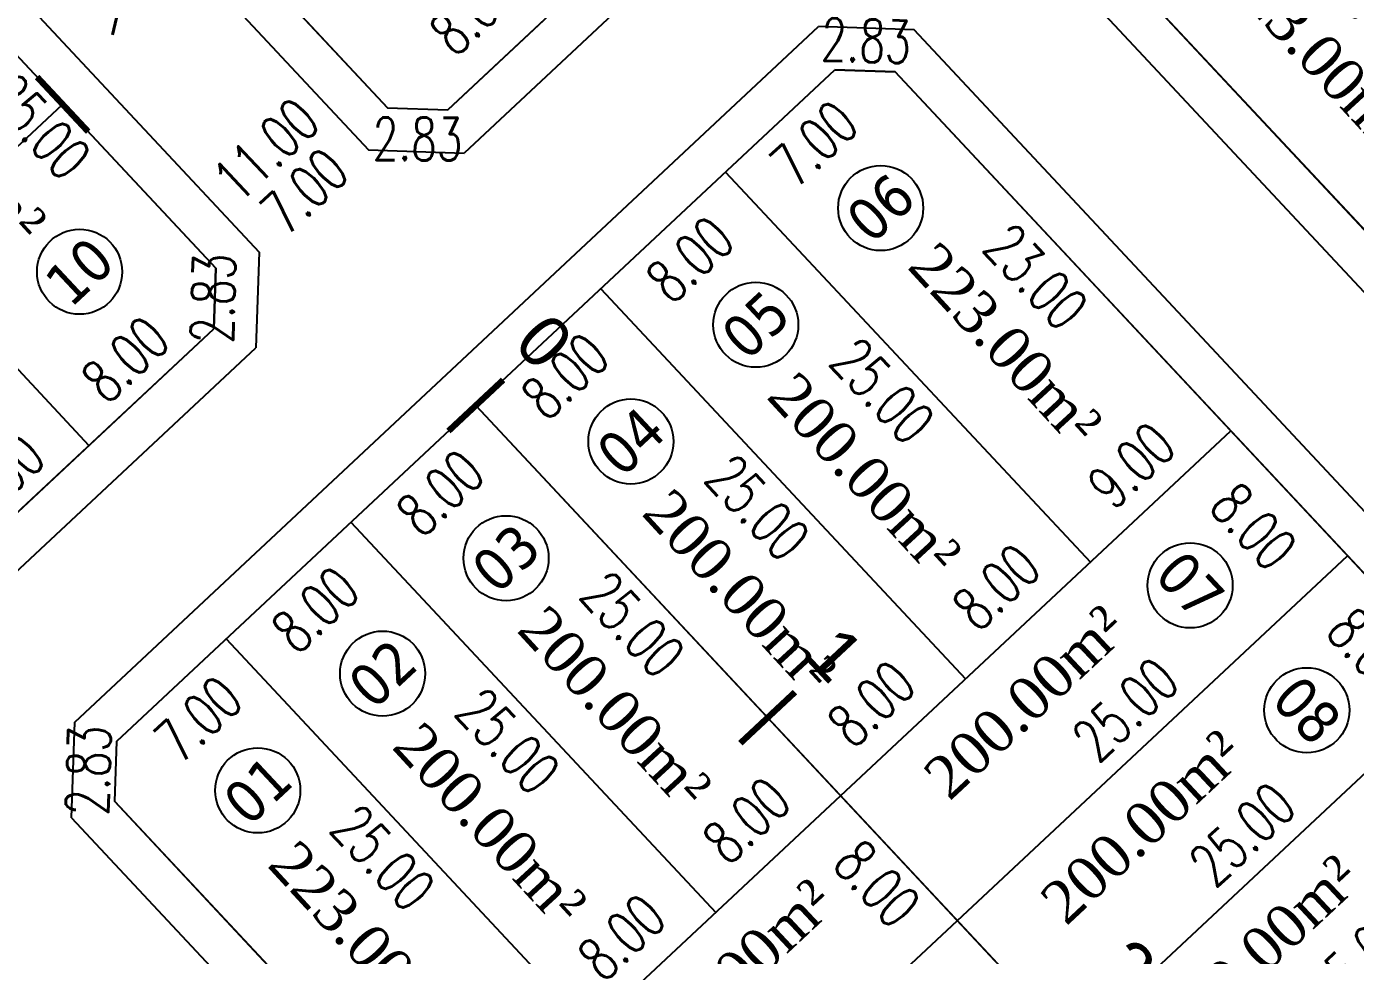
# Model space of a CAD drawing. Header units: metres. Extents: x 436314 to 439216, y 9612307 to 9615043.
# Drawn here: x 437279.8 to 437342, y 9614726.9 to 9614770.4 of the extents above; entities that cross this region are included whole.
import ezdxf

# ---------------------------------------------------------------- set-up
doc = ezdxf.new("R2010")
doc.units = ezdxf.units.M
doc.header["$PDMODE"] = 35
doc.header["$PDSIZE"] = 0.1
doc.linetypes.add('ACAD_ISO02W100', pattern=[15, 12, -3])
for name, color, linetype in [('ADUTORA', 90, 'Continuous'), ('Auxiliar', 7, 'Continuous'), ('COTAS', 10, 'Continuous'), ('Eixo Acesso', 2, 'ACAD_ISO02W100'), ('Estacas', 7, 'Continuous'), ('Layer3', 1, 'Continuous'), ('M_FIO', 32, 'Continuous'), ('ÁREA', 7, 'Continuous')]:
    doc.layers.add(name, color=color, linetype=linetype)
doc.layers.get('0').off()
doc.styles.add('ARIAL', font='arial.ttf')
doc.styles.add('COTAS', font='romans.shx', dxfattribs={"width": 0.7})
doc.styles.add('symplex', font='simplex.shx', dxfattribs={"bigfont": 'bigfont.shx'})
doc.styles.add('tahoma', font='tahoma.ttf')
doc.styles.add('ÁREA', font='times.ttf', dxfattribs={"height": 2})
doc.dimstyles.new('C-75', dxfattribs={"dimtxt": 2, "dimasz": 0.2, "dimexe": 0, "dimexo": 0, "dimgap": 1, "dimtad": 0, "dimzin": 4, "dimdsep": 46, "dimtxsty": 'COTAS', "dimblk1": 'BOL-COT', "dimblk2": 'BOL-COT', "dimsah": 1, "dimcen": 0.1, "dimse1": 1, "dimse2": 1, "dimsd1": 1, "dimsd2": 1, "dimclrd": 8, "dimclre": 256, "dimclrt": 256, "dimaunit": 1, "dimadec": 3, "dimazin": 0, "dimtfac": 0.5, "dimtix": 1, "dimtmove": 0, "dimatfit": 3, "dimldrblk": 'BOL-COT', "dimfxl": 1, "dimtolj": 1, "dimtzin": 0, "dimarcsym": 0})

# ---------------------------------------------------------------- blocks, each defined once
blk = doc.blocks.new('Est')
at = {"const_width": 0.2}
blk.add_lwpolyline([(0, -1.2), (0, 1.2)], dxfattribs=at)
blk = doc.blocks.new('*D8')
at = {"layer": 'Defpoints', "color": 0, "transparency": 16777216}
for p in [(2540.772, 1164.076), (2532.772, 1161.546), (2540.772, 1161.547)]:
    blk.add_point(p, dxfattribs=at)
at = {"layer": 'Layer3', "transparency": 16777216, "insert": (2536.772, 1164.076), "char_height": 2, "attachment_point": 5, "rotation": 0.00203, "style": 'COTAS'}
blk.add_mtext('\\A1;8.00', dxfattribs=at)
blk = doc.blocks.new('BOL-COT')
at = {"layer": 'COTAS'}
for p, q in [((-2, 0), (2, 0)), ((0, -3), (0, 3))]:
    blk.add_line(p, q, dxfattribs=at)
blk.add_circle((0, 0), 0.4, dxfattribs=at)
blk = doc.blocks.new('*D9')
at = {"layer": 'Defpoints', "color": 0, "transparency": 16777216}
for p in [(2538.645, 1186.547), (2540.771, 1186.547), (2540.772, 1161.547)]:
    blk.add_point(p, dxfattribs=at)
at = {"layer": 'Layer3', "transparency": 16777216, "insert": (2538.646, 1173.954), "char_height": 2, "attachment_point": 5, "rotation": 270.00204, "style": 'COTAS'}
blk.add_mtext('\\A1;25.00', dxfattribs=at)
blk = doc.blocks.new('*D219')
at = {"layer": 'Defpoints', "color": 0, "transparency": 16777216}
for p in [(2501.273, 1150.545), (2508.273, 1150.546), (2508.273, 1148.689)]:
    blk.add_point(p, dxfattribs=at)
at = {"layer": 'Layer3', "transparency": 16777216, "insert": (2504.773, 1148.689), "char_height": 2, "attachment_point": 5, "rotation": 0.00204, "style": 'COTAS'}
blk.add_mtext('\\A1;7.00', dxfattribs=at)
blk = doc.blocks.new('*D223')
at = {"layer": 'Defpoints', "color": 0, "transparency": 16777216}
for p in [(2519.771, 1168.046), (2530.774, 1168.044), (2530.774, 1165.994)]:
    blk.add_point(p, dxfattribs=at)
at = {"layer": 'Layer3', "transparency": 16777216, "insert": (2525.272, 1165.995), "char_height": 2, "attachment_point": 5, "rotation": 359.99204, "style": 'COTAS'}
blk.add_mtext('\\A1;11.00', dxfattribs=at)
blk = doc.blocks.new('*D242')
at = {"layer": 'Defpoints', "color": 0, "transparency": 16777216}
for p in [(2509.772, 1163.295), (2501.772, 1161.545), (2509.772, 1161.546)]:
    blk.add_point(p, dxfattribs=at)
at = {"layer": 'Layer3', "transparency": 16777216, "insert": (2505.772, 1163.294), "char_height": 2, "attachment_point": 5, "rotation": 0.00204, "style": 'COTAS'}
blk.add_mtext('\\A1;8.00', dxfattribs=at)
blk = doc.blocks.new('*D243')
at = {"layer": 'Defpoints', "color": 0, "transparency": 16777216}
for p in [(2509.771, 1186.546), (2508.25, 1161.546), (2509.772, 1161.546)]:
    blk.add_point(p, dxfattribs=at)
at = {"layer": 'Layer3', "transparency": 16777216, "insert": (2508.249, 1174.046), "char_height": 2, "attachment_point": 5, "rotation": 270.00204, "style": 'COTAS'}
blk.add_mtext('\\A1;25.00', dxfattribs=at)
blk = doc.blocks.new('*D245')
at = {"layer": 'Defpoints', "color": 0, "transparency": 16777216}
for p in [(2517.772, 1163.328), (2509.772, 1161.546), (2517.772, 1161.546)]:
    blk.add_point(p, dxfattribs=at)
at = {"layer": 'Layer3', "transparency": 16777216, "insert": (2513.772, 1163.327), "char_height": 2, "attachment_point": 5, "rotation": 0.00196, "style": 'COTAS'}
blk.add_mtext('\\A1;8.00', dxfattribs=at)
blk = doc.blocks.new('*D246')
at = {"layer": 'Defpoints', "color": 0, "transparency": 16777216}
for p in [(2519.771, 1186.546), (2518.25, 1161.546), (2519.772, 1161.546)]:
    blk.add_point(p, dxfattribs=at)
at = {"layer": 'Layer3', "transparency": 16777216, "insert": (2518.249, 1174.046), "char_height": 2, "attachment_point": 5, "rotation": 270.00204, "style": 'COTAS'}
blk.add_mtext('\\A1;25.00', dxfattribs=at)
blk = doc.blocks.new('*D261')
at = {"layer": 'Defpoints', "color": 0, "transparency": 16777216}
for p in [(2516.274, 1127.706), (2508.274, 1125.546), (2516.274, 1125.546)]:
    blk.add_point(p, dxfattribs=at)
at = {"layer": 'Layer3', "transparency": 16777216, "insert": (2512.274, 1127.706), "char_height": 2, "attachment_point": 5, "rotation": 0.00178, "style": 'COTAS'}
blk.add_mtext('\\A1;8.00', dxfattribs=at)
blk = doc.blocks.new('*D262')
at = {"layer": 'Defpoints', "color": 0, "transparency": 16777216}
for p in [(2508.273, 1150.546), (2516.273, 1150.546), (2516.273, 1148.696)]:
    blk.add_point(p, dxfattribs=at)
at = {"layer": 'Layer3', "transparency": 16777216, "insert": (2512.273, 1148.696), "char_height": 2, "attachment_point": 5, "rotation": 0.00203, "style": 'COTAS'}
blk.add_mtext('\\A1;8.00', dxfattribs=at)
blk = doc.blocks.new('*D263')
at = {"layer": 'Defpoints', "color": 0, "transparency": 16777216}
for p in [(2516.273, 1150.546), (2514.643, 1125.546), (2516.274, 1125.546)]:
    blk.add_point(p, dxfattribs=at)
at = {"layer": 'Layer3', "transparency": 16777216, "insert": (2514.643, 1138.046), "char_height": 2, "attachment_point": 5, "rotation": 270.00204, "style": 'COTAS'}
blk.add_mtext('\\A1;25.00', dxfattribs=at)
blk = doc.blocks.new('*D264')
at = {"layer": 'Defpoints', "color": 0, "transparency": 16777216}
for p in [(2508.273, 1150.546), (2506.643, 1125.546), (2508.274, 1125.546)]:
    blk.add_point(p, dxfattribs=at)
at = {"layer": 'Layer3', "transparency": 16777216, "insert": (2506.643, 1138.046), "char_height": 2, "attachment_point": 5, "rotation": 270.00204, "style": 'COTAS'}
blk.add_mtext('\\A1;25.00', dxfattribs=at)
blk = doc.blocks.new('*D265')
at = {"layer": 'Defpoints', "color": 0, "transparency": 16777216}
for p in [(2524.274, 1127.706), (2516.274, 1125.546), (2524.274, 1125.546)]:
    blk.add_point(p, dxfattribs=at)
at = {"layer": 'Layer3', "transparency": 16777216, "insert": (2520.274, 1127.706), "char_height": 2, "attachment_point": 5, "rotation": 0.00178, "style": 'COTAS'}
blk.add_mtext('\\A1;8.00', dxfattribs=at)
blk = doc.blocks.new('*D266')
at = {"layer": 'Defpoints', "color": 0, "transparency": 16777216}
for p in [(2516.273, 1150.546), (2524.273, 1150.546), (2524.273, 1148.697)]:
    blk.add_point(p, dxfattribs=at)
at = {"layer": 'Layer3', "transparency": 16777216, "insert": (2520.273, 1148.696), "char_height": 2, "attachment_point": 5, "rotation": 0.00203, "style": 'COTAS'}
blk.add_mtext('\\A1;8.00', dxfattribs=at)
blk = doc.blocks.new('*D267')
at = {"layer": 'Defpoints', "color": 0, "transparency": 16777216}
for p in [(2524.273, 1150.546), (2522.643, 1125.546), (2524.274, 1125.546)]:
    blk.add_point(p, dxfattribs=at)
at = {"layer": 'Layer3', "transparency": 16777216, "insert": (2522.643, 1138.046), "char_height": 2, "attachment_point": 5, "rotation": 270.00204, "style": 'COTAS'}
blk.add_mtext('\\A1;25.00', dxfattribs=at)
blk = doc.blocks.new('*D268')
at = {"layer": 'Defpoints', "color": 0, "transparency": 16777216}
for p in [(2532.274, 1127.707), (2524.274, 1125.546), (2532.274, 1125.546)]:
    blk.add_point(p, dxfattribs=at)
at = {"layer": 'Layer3', "transparency": 16777216, "insert": (2528.274, 1127.706), "char_height": 2, "attachment_point": 5, "rotation": 0.00178, "style": 'COTAS'}
blk.add_mtext('\\A1;8.00', dxfattribs=at)
blk = doc.blocks.new('*D269')
at = {"layer": 'Defpoints', "color": 0, "transparency": 16777216}
for p in [(2524.273, 1150.546), (2532.273, 1150.546), (2532.273, 1148.697)]:
    blk.add_point(p, dxfattribs=at)
at = {"layer": 'Layer3', "transparency": 16777216, "insert": (2528.273, 1148.697), "char_height": 2, "attachment_point": 5, "rotation": 0.00203, "style": 'COTAS'}
blk.add_mtext('\\A1;8.00', dxfattribs=at)
blk = doc.blocks.new('*D270')
at = {"layer": 'Defpoints', "color": 0, "transparency": 16777216}
for p in [(2532.273, 1150.546), (2530.643, 1125.546), (2532.274, 1125.546)]:
    blk.add_point(p, dxfattribs=at)
at = {"layer": 'Layer3', "transparency": 16777216, "insert": (2530.643, 1138.046), "char_height": 2, "attachment_point": 5, "rotation": 270.00204, "style": 'COTAS'}
blk.add_mtext('\\A1;25.00', dxfattribs=at)
blk = doc.blocks.new('*D271')
at = {"layer": 'Defpoints', "color": 0, "transparency": 16777216}
for p in [(2540.274, 1127.707), (2532.274, 1125.546), (2540.274, 1125.547)]:
    blk.add_point(p, dxfattribs=at)
at = {"layer": 'Layer3', "transparency": 16777216, "insert": (2536.274, 1127.707), "char_height": 2, "attachment_point": 5, "rotation": 0.00178, "style": 'COTAS'}
blk.add_mtext('\\A1;8.00', dxfattribs=at)
blk = doc.blocks.new('*D272')
at = {"layer": 'Defpoints', "color": 0, "transparency": 16777216}
for p in [(2532.273, 1150.546), (2540.273, 1150.547), (2540.273, 1148.697)]:
    blk.add_point(p, dxfattribs=at)
at = {"layer": 'Layer3', "transparency": 16777216, "insert": (2536.273, 1148.697), "char_height": 2, "attachment_point": 5, "rotation": 0.00203, "style": 'COTAS'}
blk.add_mtext('\\A1;8.00', dxfattribs=at)
blk = doc.blocks.new('*D273')
at = {"layer": 'Defpoints', "color": 0, "transparency": 16777216}
for p in [(2540.273, 1150.547), (2538.643, 1125.547), (2540.274, 1125.547)]:
    blk.add_point(p, dxfattribs=at)
at = {"layer": 'Layer3', "transparency": 16777216, "insert": (2538.643, 1138.047), "char_height": 2, "attachment_point": 5, "rotation": 270.00204, "style": 'COTAS'}
blk.add_mtext('\\A1;25.00', dxfattribs=at)
blk = doc.blocks.new('*D274')
at = {"layer": 'Defpoints', "color": 0, "transparency": 16777216}
for p in [(2549.273, 1148.547), (2547.537, 1125.547), (2549.274, 1125.547)]:
    blk.add_point(p, dxfattribs=at)
at = {"layer": 'Layer3', "transparency": 16777216, "insert": (2547.536, 1137.047), "char_height": 2, "attachment_point": 5, "rotation": 270.00204, "style": 'COTAS'}
blk.add_mtext('\\A1;23.00', dxfattribs=at)
blk = doc.blocks.new('*D276')
at = {"layer": 'Defpoints', "color": 0, "transparency": 16777216}
for p in [(2540.274, 1127.547), (2540.274, 1125.547), (2549.274, 1125.547)]:
    blk.add_point(p, dxfattribs=at)
at = {"layer": 'Layer3', "transparency": 16777216, "insert": (2544.774, 1127.547), "char_height": 2, "attachment_point": 5, "rotation": 0.00203, "style": 'COTAS'}
blk.add_mtext('\\A1;9.00', dxfattribs=at)
blk = doc.blocks.new('*D277')
at = {"layer": 'Defpoints', "color": 0, "transparency": 16777216}
for p in [(2549.274, 1125.547), (2546.994, 1117.547), (2549.274, 1117.547)]:
    blk.add_point(p, dxfattribs=at)
at = {"layer": 'Layer3', "transparency": 16777216, "insert": (2546.994, 1121.547), "char_height": 2, "attachment_point": 5, "rotation": 270.00204, "style": 'COTAS'}
blk.add_mtext('\\A1;8.00', dxfattribs=at)
blk = doc.blocks.new('*D278')
at = {"layer": 'Defpoints', "color": 0, "transparency": 16777216}
for p in [(2524.274, 1119.39), (2524.274, 1117.546), (2549.274, 1117.547)]:
    blk.add_point(p, dxfattribs=at)
at = {"layer": 'Layer3', "transparency": 16777216, "insert": (2536.774, 1119.39), "char_height": 2, "attachment_point": 5, "rotation": 0.00204, "style": 'COTAS'}
blk.add_mtext('\\A1;25.00', dxfattribs=at)
blk = doc.blocks.new('*D280')
at = {"layer": 'Defpoints', "color": 0, "transparency": 16777216}
for p in [(2520.177, 1125.368), (2520.177, 1117.368), (2522.708, 1117.368)]:
    blk.add_point(p, dxfattribs=at)
at = {"layer": 'Layer3', "transparency": 16777216, "insert": (2522.708, 1121.368), "char_height": 2, "attachment_point": 5, "rotation": 270.00204, "style": 'COTAS'}
blk.add_mtext('\\A1;8.00', dxfattribs=at)
blk = doc.blocks.new('*D281')
at = {"layer": 'Defpoints', "color": 0, "transparency": 16777216}
for p in [(2524.273, 1119.581), (2499.274, 1117.536), (2524.274, 1117.546)]:
    blk.add_point(p, dxfattribs=at)
at = {"layer": 'Layer3', "transparency": 16777216, "insert": (2511.773, 1119.577), "char_height": 2, "attachment_point": 5, "rotation": 0.02224, "style": 'COTAS'}
blk.add_mtext('\\A1;25.00', dxfattribs=at)
blk = doc.blocks.new('*D282')
at = {"layer": 'Defpoints', "color": 0, "transparency": 16777216}
for p in [(2549.274, 1117.547), (2546.994, 1109.547), (2549.274, 1109.547)]:
    blk.add_point(p, dxfattribs=at)
at = {"layer": 'Layer3', "transparency": 16777216, "insert": (2546.994, 1113.547), "char_height": 2, "attachment_point": 5, "rotation": 270.00204, "style": 'COTAS'}
blk.add_mtext('\\A1;8.00', dxfattribs=at)
blk = doc.blocks.new('*D283')
at = {"layer": 'Defpoints', "color": 0, "transparency": 16777216}
for p in [(2524.274, 1111.39), (2524.274, 1109.546), (2549.274, 1109.547)]:
    blk.add_point(p, dxfattribs=at)
at = {"layer": 'Layer3', "transparency": 16777216, "insert": (2536.774, 1111.39), "char_height": 2, "attachment_point": 5, "rotation": 0.00204, "style": 'COTAS'}
blk.add_mtext('\\A1;25.00', dxfattribs=at)
blk = doc.blocks.new('*D285')
at = {"layer": 'Defpoints', "color": 0, "transparency": 16777216}
for p in [(2520.177, 1117.368), (2520.177, 1109.368), (2522.708, 1109.368)]:
    blk.add_point(p, dxfattribs=at)
at = {"layer": 'Layer3', "transparency": 16777216, "insert": (2522.708, 1113.368), "char_height": 2, "attachment_point": 5, "rotation": 270.00204, "style": 'COTAS'}
blk.add_mtext('\\A1;8.00', dxfattribs=at)
blk = doc.blocks.new('*D288')
at = {"layer": 'Defpoints', "color": 0, "transparency": 16777216}
for p in [(2524.274, 1103.39), (2524.274, 1101.546), (2549.274, 1101.547)]:
    blk.add_point(p, dxfattribs=at)
at = {"layer": 'Layer3', "transparency": 16777216, "insert": (2536.774, 1103.39), "char_height": 2, "attachment_point": 5, "rotation": 0.00204, "style": 'COTAS'}
blk.add_mtext('\\A1;25.00', dxfattribs=at)
blk = doc.blocks.new('*D293')
at = {"layer": 'Defpoints', "color": 0, "transparency": 16777216}
for p in [(2524.275, 1095.39), (2524.275, 1093.546), (2549.275, 1093.547)]:
    blk.add_point(p, dxfattribs=at)
at = {"layer": 'Layer3', "transparency": 16777216, "insert": (2536.775, 1095.39), "char_height": 2, "attachment_point": 5, "rotation": 0.00204, "style": 'COTAS'}
blk.add_mtext('\\A1;25.00', dxfattribs=at)
blk = doc.blocks.new('*D353')
at = {"layer": 'Defpoints', "color": 0, "transparency": 16777216}
for p in [(2501.273, 1150.545), (2498.364, 1149.454), (2499.273, 1148.545)]:
    blk.add_point(p, dxfattribs=at)
at = {"layer": 'Layer3', "transparency": 16777216, "insert": (2499.364, 1150.454), "char_height": 2, "attachment_point": 5, "rotation": 45.00204, "style": 'COTAS'}
blk.add_mtext('\\A1;2.83', dxfattribs=at)
blk = doc.blocks.new('*D363')
at = {"layer": 'Defpoints', "color": 0, "transparency": 16777216}
for p in [(2577.273, 1150.548), (2575.643, 1125.548), (2577.274, 1125.548)]:
    blk.add_point(p, dxfattribs=at)
at = {"layer": 'Layer3', "transparency": 16777216, "insert": (2575.643, 1138.048), "char_height": 2, "attachment_point": 5, "rotation": 270.00204, "style": 'COTAS'}
blk.add_mtext('\\A1;25.00', dxfattribs=at)
blk = doc.blocks.new('*D364')
at = {"layer": 'Defpoints', "color": 0, "transparency": 16777216}
for p in [(2569.273, 1150.548), (2567.643, 1125.548), (2569.274, 1125.548)]:
    blk.add_point(p, dxfattribs=at)
at = {"layer": 'Layer3', "transparency": 16777216, "insert": (2567.643, 1138.048), "char_height": 2, "attachment_point": 5, "rotation": 270.00204, "style": 'COTAS'}
blk.add_mtext('\\A1;25.00', dxfattribs=at)
blk = doc.blocks.new('*D872')
at = {"layer": 'Defpoints', "color": 0, "transparency": 16777216}
for p in [(2521.772, 1164.019), (2528.772, 1164.019), (2521.772, 1163.352)]:
    blk.add_point(p, dxfattribs=at)
at = {"layer": 'Layer3', "transparency": 16777216, "insert": (2525.272, 1163.352), "char_height": 2, "attachment_point": 5, "rotation": 0.00204, "style": 'COTAS'}
blk.add_mtext('\\A1;7.00', dxfattribs=at)
blk = doc.blocks.new('*D895')
at = {"layer": 'Defpoints', "color": 0, "transparency": 16777216}
for p in [(2519.772, 1163.546), (2517.714, 1161.604), (2517.772, 1161.546)]:
    blk.add_point(p, dxfattribs=at)
at = {"layer": 'Layer3', "transparency": 16777216, "insert": (2518.714, 1162.604), "char_height": 2, "attachment_point": 5, "rotation": 45.00273, "style": 'COTAS'}
blk.add_mtext('\\A1;2.83', dxfattribs=at)
blk = doc.blocks.new('*D896')
at = {"layer": 'Defpoints', "color": 0, "transparency": 16777216}
for p in [(2540.713, 1150.545), (2547.713, 1150.546), (2547.713, 1148.689)]:
    blk.add_point(p, dxfattribs=at)
at = {"layer": 'Layer3', "transparency": 16777216, "insert": (2544.213, 1148.689), "char_height": 2, "attachment_point": 5, "rotation": 0.00204, "style": 'COTAS'}
blk.add_mtext('\\A1;7.00', dxfattribs=at)
blk = doc.blocks.new('*D899')
at = {"layer": 'Defpoints', "color": 0, "transparency": 16777216}
for p in [(2547.273, 1150.547), (2550.273, 1149.547), (2549.273, 1148.547)]:
    blk.add_point(p, dxfattribs=at)
at = {"layer": 'Layer3', "transparency": 16777216, "insert": (2549.273, 1150.547), "char_height": 2, "attachment_point": 5, "rotation": 315.00204, "style": 'COTAS'}
blk.add_mtext('\\A1;2.83', dxfattribs=at)
blk = doc.blocks.new('*D900')
at = {"layer": 'Defpoints', "color": 0, "transparency": 16777216}
for p in [(2530.772, 1163.546), (2532.828, 1161.605), (2531.83, 1160.548)]:
    blk.add_point(p, dxfattribs=at)
at = {"layer": 'Layer3', "transparency": 16777216, "insert": (2530.802, 1161.519), "char_height": 2, "attachment_point": 5, "rotation": 316.64208, "style": 'COTAS'}
blk.add_mtext('\\A1;2.83', dxfattribs=at)
blk = doc.blocks.new('atutu')
at = {"layer": 'Layer3', "color": 0}
for p, q in [((2509.771, 1186.546), (2509.772, 1161.546)), ((2519.771, 1186.546), (2519.772, 1163.546)), ((2519.772, 1163.546), (2517.772, 1161.546)), ((2530.772, 1163.546), (2532.772, 1161.546)), ((2499.273, 1148.545), (2501.273, 1150.545)), ((2549.273, 1148.547), (2547.273, 1150.547))]:
    blk.add_line(p, q, dxfattribs=at)
for points in [[(2530.771, 1186.546), (2530.772, 1163.546)], [(2437.272, 1161.543), (2517.772, 1161.546)], [(2698.272, 1161.552), (2532.772, 1161.546)], [(2501.273, 1150.545), (2547.273, 1150.547)], [(2508.273, 1150.546), (2508.274, 1125.546)], [(2516.273, 1150.546), (2516.274, 1125.546)], [(2524.273, 1150.546), (2524.278, 1003.546)], [(2532.273, 1150.546), (2532.274, 1125.546)], [(2540.273, 1150.547), (2540.274, 1125.547)], [(2499.273, 1148.545), (2499.278, 1005.545)], [(2549.278, 1005.547), (2549.273, 1148.547)], [(2560.278, 1005.547), (2560.273, 1148.547)], [(2499.274, 1125.545), (2549.274, 1125.547)], [(2499.274, 1117.545), (2549.274, 1117.547)], [(2499.274, 1109.545), (2549.274, 1109.547)]]:
    blk.add_lwpolyline(points, dxfattribs=at)
for centre in [(2515.002, 1167.78), (2504.517, 1144.357), (2512.517, 1144.357), (2520.425, 1144.358), (2528.425, 1144.358), (2536.425, 1144.358), (2544.425, 1144.358), (2542.944, 1121.567), (2542.944, 1113.567)]:
    blk.add_circle(centre, 1.991, dxfattribs=at)
at = {"layer": 'M_FIO'}
for p, q in [((2521.771, 1186.546), (2521.772, 1162.718)), ((2521.771, 1186.546), (2521.772, 1162.718)), ((2521.772, 1162.718), (2518.601, 1159.546)), ((2521.772, 1162.718), (2518.601, 1159.546)), ((2528.772, 1162.718), (2531.944, 1159.546)), ((2528.772, 1162.718), (2531.944, 1159.546)), ((2497.273, 1149.374), (2500.444, 1152.545)), ((2497.273, 1149.374), (2500.444, 1152.545)), ((2551.273, 1149.376), (2548.101, 1152.547)), ((2551.273, 1149.376), (2548.101, 1152.547))]:
    blk.add_line(p, q, dxfattribs=at)
for points in [[(2528.771, 1186.546), (2528.772, 1162.718)], [(2528.771, 1186.546), (2528.772, 1162.718)], [(2436.444, 1159.543), (2518.601, 1159.546)], [(2436.444, 1159.543), (2518.601, 1159.546)], [(2699.101, 1159.552), (2531.944, 1159.546)], [(2699.101, 1159.552), (2531.944, 1159.546)], [(2500.444, 1152.545), (2548.101, 1152.547)], [(2500.444, 1152.545), (2548.101, 1152.547)], [(2497.273, 1149.374), (2497.278, 1004.717)], [(2497.273, 1149.374), (2497.278, 1004.717)], [(2551.278, 1004.719), (2551.273, 1149.376)], [(2551.278, 1004.719), (2551.273, 1149.376)], [(2558.278, 1004.719), (2558.273, 1149.376)], [(2558.278, 1004.719), (2558.273, 1149.376)]]:
    blk.add_lwpolyline(points, dxfattribs=at)
at = {"layer": 'ADUTORA', "color": 7, "style": 'symplex'}
blk.add_text('RUA PROJETADA K', height=3.2843, rotation=270.02567, dxfattribs=at).set_placement((2523.683, 1214.658))
at = {"layer": 'Layer3', "color": 5, "char_height": 2, "attachment_point": 5, "style": 'tahoma'}
for s, insert, rotation in [('\\A1;10', (2515.002, 1167.78), 0.00204), ('\\A1;01', (2504.517, 1144.357), 0.00204), ('\\A1;02', (2512.517, 1144.357), 0.00204), ('\\A1;03', (2520.425, 1144.358), 0.00204), ('\\A1;04', (2528.425, 1144.358), 0.00204), ('\\A1;05', (2536.425, 1144.358), 0.00204), ('\\A1;06', (2544.425, 1144.358), 0.00204), ('\\A1;07', (2542.944, 1121.567), 270.04973), ('\\A1;08', (2542.944, 1113.567), 270.04973)]:
    blk.add_mtext(s, dxfattribs=dict(at, insert=insert, rotation=rotation))
at = {"layer": 'ÁREA', "linetype": 'Continuous', "lineweight": -2, "extrusion": (-0.000658808, -0.026227, 0.999656), "style": 'ÁREA'}
for s, p in [('248.00m²', (2483.282, 1244.345, -37.17)), ('223.00m²', (2472.945, 1203.453, -36.097)), ('200.00m²', (2480.975, 1203.713, -36.104)), ('200.00m²', (2488.973, 1203.914, -36.109)), ('200.00m²', (2496.97, 1204.115, -36.115)), ('200.00m²', (2504.967, 1204.316, -36.12)), ('223.00m²', (2513.932, 1204.484, -36.124)), ('223.00m²', (2533.926, 1204.986, -36.138))]:
    blk.add_text(s, height=2, rotation=271, dxfattribs=at).set_placement(p)
at = {"layer": 'ÁREA', "linetype": 'Continuous', "lineweight": -2, "extrusion": (0.026231, -0.000470843, 0.999656), "style": 'ÁREA'}
for p in [(1166.698, -2487.77, 60.736), (1167.044, -2506.513, 61.228), (1159.045, -2506.657, 61.232), (1151.047, -2506.801, 61.235)]:
    blk.add_text('200.00m²', height=2, rotation=271, dxfattribs=at).set_placement(p)
at = {"layer": 'Layer3', "color": 0}
for p1, p2, distance, picture, middle in [((2509.771, 1186.546), (2509.772, 1161.546), -1.523, '*D243', (2508.249, 1174.046)), ((2519.771, 1186.546), (2519.772, 1161.546), -1.523, '*D246', (2518.249, 1174.046)), ((2519.771, 1168.046), (2530.774, 1168.044), -2.05, '*D223', (2525.272, 1165.995)), ((2532.772, 1161.546), (2540.772, 1161.547), 2.529, '*D8', (2536.772, 1164.076)), ((2501.772, 1161.545), (2509.772, 1161.546), 1.749, '*D242', (2505.772, 1163.294)), ((2509.772, 1161.546), (2517.772, 1161.546), 1.782, '*D245', (2513.772, 1163.327)), ((2528.772, 1164.019), (2521.772, 1164.019), 0.667, '*D872', (2525.272, 1163.352)), ((2530.772, 1163.546), (2532.828, 1161.605), -1.454, '*D900', (2530.802, 1161.519)), ((2501.273, 1150.545), (2499.273, 1148.545), -1.285, '*D353', (2499.364, 1150.454)), ((2547.273, 1150.547), (2549.273, 1148.547), 1.414, '*D899', (2549.273, 1150.547)), ((2501.273, 1150.545), (2508.273, 1150.546), -1.857, '*D219', (2504.773, 1148.689)), ((2508.273, 1150.546), (2508.274, 1125.546), -1.63, '*D264', (2506.643, 1138.046)), ((2508.273, 1150.546), (2516.273, 1150.546), -1.85, '*D262', (2512.273, 1148.696)), ((2516.273, 1150.546), (2516.274, 1125.546), -1.63, '*D263', (2514.643, 1138.046)), ((2516.273, 1150.546), (2524.273, 1150.546), -1.85, '*D266', (2520.273, 1148.696)), ((2524.273, 1150.546), (2524.274, 1125.546), -1.63, '*D267', (2522.643, 1138.046)), ((2524.273, 1150.546), (2532.273, 1150.546), -1.85, '*D269', (2528.273, 1148.697)), ((2532.273, 1150.546), (2532.274, 1125.546), -1.63, '*D270', (2530.643, 1138.046)), ((2532.273, 1150.546), (2540.273, 1150.547), -1.85, '*D272', (2536.273, 1148.697)), ((2540.273, 1150.547), (2540.274, 1125.547), -1.63, '*D273', (2538.643, 1138.047)), ((2540.713, 1150.545), (2547.713, 1150.546), -1.857, '*D896', (2544.213, 1148.689)), ((2569.273, 1150.548), (2569.274, 1125.548), -1.63, '*D364', (2567.643, 1138.048)), ((2577.273, 1150.548), (2577.274, 1125.548), -1.63, '*D363', (2575.643, 1138.048)), ((2549.273, 1148.547), (2549.274, 1125.547), -1.737, '*D274', (2547.536, 1137.047)), ((2508.274, 1125.546), (2516.274, 1125.546), 2.16, '*D261', (2512.274, 1127.706)), ((2516.274, 1125.546), (2524.274, 1125.546), 2.16, '*D265', (2520.274, 1127.706)), ((2524.274, 1125.546), (2532.274, 1125.546), 2.16, '*D268', (2528.274, 1127.706)), ((2532.274, 1125.546), (2540.274, 1125.547), 2.16, '*D271', (2536.274, 1127.707)), ((2549.274, 1125.547), (2540.274, 1125.547), -2, '*D276', (2544.774, 1127.547)), ((2549.274, 1125.547), (2549.274, 1117.547), -2.28, '*D277', (2546.994, 1121.547)), ((2499.274, 1117.536), (2524.274, 1117.546), 2.035, '*D281', (2511.773, 1119.577)), ((2549.274, 1117.547), (2524.274, 1117.546), -1.844, '*D278', (2536.774, 1119.39)), ((2549.274, 1117.547), (2549.274, 1109.547), -2.28, '*D282', (2546.994, 1113.547)), ((2549.274, 1109.547), (2524.274, 1109.546), -1.844, '*D283', (2536.774, 1111.39)), ((2549.274, 1101.547), (2524.274, 1101.546), -1.844, '*D288', (2536.774, 1103.39)), ((2549.275, 1093.547), (2524.275, 1093.546), -1.844, '*D293', (2536.775, 1095.39))]:
    dim = blk.add_aligned_dim(p1=p1, p2=p2, distance=distance, dimstyle='C-75', dxfattribs=at)
    dim.commit()
    dim.dimension.update_dxf_attribs({"geometry": picture, "text_midpoint": middle})
for base, p1, p2, angle, picture, middle in [((2538.645, 1186.547), (2540.772, 1161.547), (2540.771, 1186.547), 90.00204, '*D9', (2538.646, 1173.954)), ((2522.708, 1117.368), (2520.177, 1125.368), (2520.177, 1117.368), 270.00204, '*D280', (2522.708, 1121.368)), ((2522.708, 1109.368), (2520.177, 1117.368), (2520.177, 1109.368), 270.00204, '*D285', (2522.708, 1113.368))]:
    dim = blk.add_linear_dim(base=base, p1=p1, p2=p2, angle=angle, dimstyle='C-75', dxfattribs=at)
    dim.commit()
    dim.dimension.update_dxf_attribs({"geometry": picture, "text_midpoint": middle, "dimtype": 129})
dim = blk.add_aligned_dim(p1=(2519.772, 1163.546), p2=(2517.772, 1161.546), distance=-0.082, dimstyle='C-75', override={"dimfxl": 1.25}, dxfattribs=at)
dim.commit()
dim.dimension.update_dxf_attribs({"geometry": '*D895', "text_midpoint": (2518.714, 1162.604)})

msp = doc.modelspace()

# ---------------------------------------------------------------- linework, layer by layer
at = {"layer": 'Auxiliar', "color": 2, "linetype": 'Continuous', "lineweight": -3}
for p, q in [((437299.537, 9614766.488), (437420.432, 9614879.514)), ((437296.71, 9614766.583), (437281.003, 9614783.384)), ((437288.675, 9614759.071), (437272.97, 9614775.874)), ((437426.164, 9614671.313), (437328.503, 9614775.772)), ((437284.04, 9614736.941), (437317.643, 9614768.355)), ((437317.643, 9614768.355), (437320.468, 9614768.26)), ((437418.128, 9614663.802), (437320.468, 9614768.26)), ((437296.71, 9614766.583), (437299.537, 9614766.488)), ((437288.58, 9614756.244), (437288.675, 9614759.071)), ((437229.777, 9614701.269), (437288.58, 9614756.244)), ((437283.944, 9614734.114), (437284.04, 9614736.941)), ((437381.606, 9614629.655), (437283.944, 9614734.114))]:
    msp.add_line(p, q, dxfattribs=at)
at = {"layer": 'Eixo Acesso', "color": 2, "linetype": 'Continuous', "lineweight": -3, "ltscale": 3}
for p, q in [((437219.779, 9614709.033), (437281.505, 9614766.742)), ((437300.84, 9614752.648), (437401.232, 9614645.268))]:
    msp.add_line(p, q, dxfattribs=at)

# ---------------------------------------------------------------- block references
at = {"rotation": 43.07140519794264}
msp.add_blockref('atutu', (436242.57, 9612188.321), dxfattribs=at)
at = {"layer": 'Estacas', "color": 7, "linetype": 'Continuous', "lineweight": -3, "xscale": 1.458333333106969, "yscale": 1.458333333106969, "zscale": 1.458333333106969}
for p, rotation in [((437281.505, 9614766.742), 43.07343148259885), ((437300.84, 9614752.648), 313.0734422214048), ((437314.499, 9614738.038), 313.0734422214048)]:
    msp.add_blockref('Est', p, dxfattribs=dict(at, rotation=rotation))

# ---------------------------------------------------------------- texts
at = {"layer": 'Estacas', "color": 7, "linetype": 'Continuous', "lineweight": -3, "char_height": 2.4, "attachment_point": 8, "rotation": 313.07344, "style": 'ARIAL'}
for s, insert in [('{\\C256;0}', (437303.141, 9614754.799)), ('{\\C256;1}', (437316.8, 9614740.19)), ('{\\C256;2}', (437330.459, 9614725.58))]:
    msp.add_mtext(s, dxfattribs=dict(at, insert=insert))

doc.saveas('drawing.dxf')
